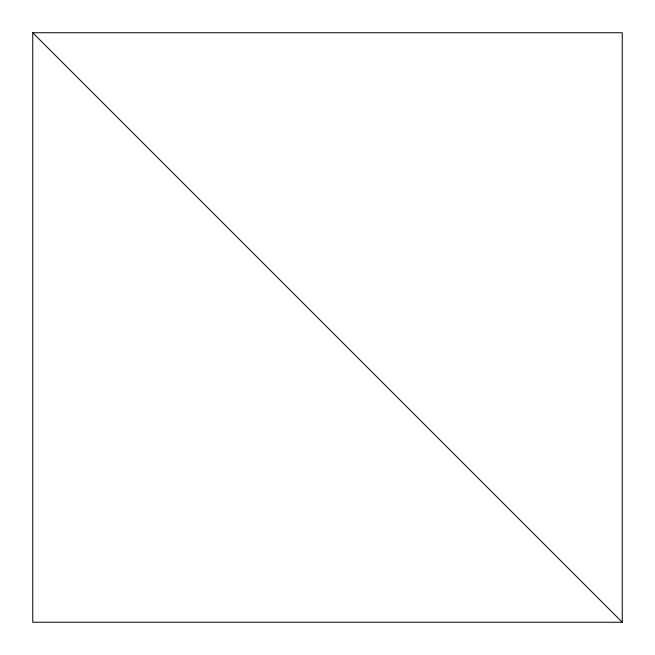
<?xml version="1.0" encoding="UTF-8"?>
<svg xmlns="http://www.w3.org/2000/svg" width="655" height="655" viewBox="0 0 655 655"><rect width="100%" height="100%" fill="white"/><g stroke="black" fill="none" stroke-linecap="round" stroke-linejoin="round"><path stroke-width="0.98" d="M32.75 32.75L622.25 32.75L622.25 622.25L32.75 622.25L32.75 32.75L622.25 622.25"/></g></svg>
